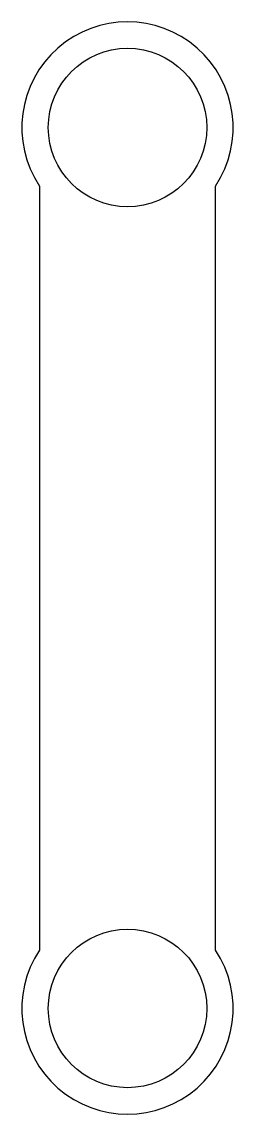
# Model space of a CAD drawing. Header units: millimetres. Extents: x -13 to 11, y 459 to 583.
import ezdxf

# ---------------------------------------------------------------- set-up
doc = ezdxf.new("R2010")
doc.units = ezdxf.units.MM

msp = doc.modelspace()

# ---------------------------------------------------------------- linework, layer by layer
msp.add_lwpolyline([(-11.33, 564.47), (-11.33, 477.74, 1.863325), (8.67, 477.74), (8.67, 564.47, 1.863325)], format="xyb", close=True)
for centre in [(-1.33, 571.11), (-1.33, 471.11)]:
    msp.add_circle(centre, 9)

doc.saveas('drawing.dxf')
